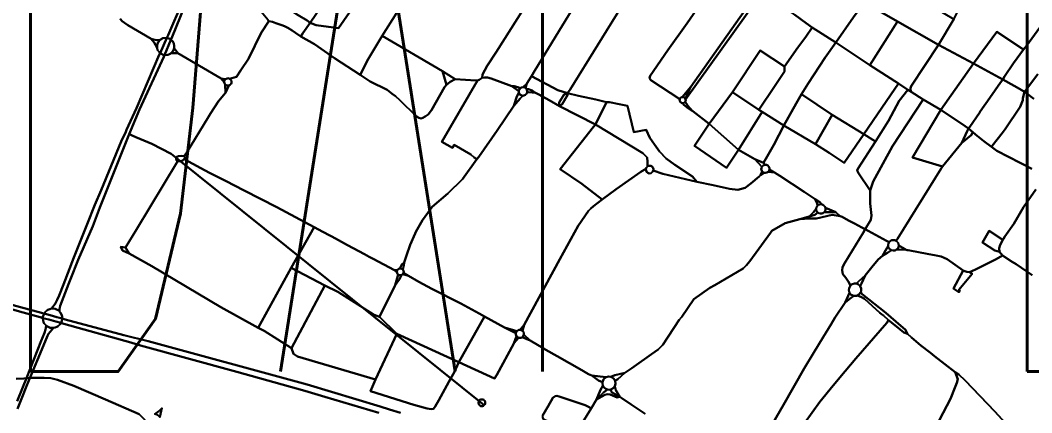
# Model space of a CAD drawing. Header units: millimetres. Extents: x -5124 to 18012, y -6362 to 5362.
# Drawn here: x -1708 to 762, y -150 to 809 of the extents above; entities that cross this region are included whole.
import ezdxf

# ---------------------------------------------------------------- set-up
doc = ezdxf.new("R2010")
doc.units = ezdxf.units.MM
doc.layers.add('brokenLine', color=1, linetype='Continuous')
doc.styles.get("Standard").update_dxf_attribs({"font": 'txt', "bigfont": 'bigfont'})

msp = doc.modelspace()

# ---------------------------------------------------------------- linework, layer by layer
at = {"layer": 'brokenLine', "color": 1}
for points in [[(-208.7, 1083.5), (-451.7, 685.9), (-459.8, 672.4), (-471.1, 654.7), (-480.9, 645.4), (-484.3, 644.7), (-487.2, 642.9), (-493, 645.4), (-502.2, 648.2), (-507.9, 647.7), (-558.3, 666.5), (-567, 668.8), (-574.3, 669.1), (-579.8, 668.1), (-579.3, 676.8), (-567.9, 697.4), (-546.2, 730.9), (-478.3, 837.6)], [(-208.7, 1083.5), (-181.4, 1066.4), (-123.9, 1030.5), (-230.3, 858.9), (-365.3, 639.4), (-371.9, 630.7), (-395, 638.5), (-459.8, 672.4), (-451.7, 685.9), (-208.7, 1083.5), (-208.7, 1083.5)], [(-1000.6, 802.6), (-1007.7, 808), (-1029.8, 821.1), (-1040.8, 828.4), (-1001.7, 925), (-963.1, 981.9), (-904.8, 940.4), (-912.8, 931.3), (-1000.6, 802.6), (-1000.6, 802.6)], [(-579.8, 668.1), (-587.5, 663.7), (-591.5, 661.6), (-595.9, 662), (-645.7, 665), (-677.3, 684.5), (-824.4, 771.1), (-754.1, 882.2), (-746.2, 894.1), (-717.3, 944.3), (-698, 972.7), (-675.1, 959.6), (-622.7, 928.1), (-592.5, 906), (-568.1, 890), (-478.3, 837.6), (-546.2, 730.9), (-567.9, 697.4), (-579.3, 676.8), (-579.8, 668.1), (-579.8, 668.1)], [(509.5, 922.4), (476.1, 869.7), (571.8, 811.6), (535, 748.6), (434.4, 805.6), (402.2, 824.4), (352.7, 851.9), (370.9, 878.2), (435.2, 971.1), (509.5, 922.4), (509.5, 922.4)], [(677, 780.7), (620.1, 703), (535, 748.6), (571.8, 811.6), (587.8, 840.6), (599.1, 861.4), (622.5, 891.7), (631.5, 904.1), (654.5, 935.9), (664.7, 950.4), (666, 952.6), (681.4, 973), (765.6, 914.7)], [(-1000.6, 802.6), (-912.8, 931.3), (-904.8, 940.4), (-893.1, 931.2), (-869.4, 914.3), (-852.7, 902.8), (-930.9, 789.3), (-985.8, 796.9), (-1000.6, 802.6), (-1000.6, 802.6)], [(175.3, 952.2), (237.9, 917), (255.3, 907.1), (352.7, 851.9), (327.3, 816.1), (283.5, 754.5), (226.3, 791.2), (211.7, 801.8), (183.9, 822.2), (128, 864.1), (115.6, 873.6), (175.3, 952.2), (175.3, 952.2)], [(14, 937.6), (-79.7, 801.7), (-126.5, 736), (-170, 672.8), (-171.3, 667.3), (-167.9, 662.5), (-97.4, 616.2), (-97.7, 613.6), (-96.8, 610.4), (-95.5, 608.8), (-93.4, 607.3), (-91.4, 606.7), (-88.5, 602.9), (-78.9, 595.9), (-65.6, 587.1), (-25.5, 555.6), (-61.7, 502.1), (16.6, 448.1), (45.7, 492.2), (86.3, 469.9), (103, 450.8), (101.9, 447.6), (101.8, 444.8), (102.8, 441.5), (104.2, 439.5), (99.7, 430.5), (96.4, 427.6), (76.3, 410.5), (62.6, 399.7), (44.4, 394.7), (24.2, 397.3), (-15.8, 406), (-56, 414.3), (-56, 414.3)], [(-70.1, 646.2), (-91.4, 621.4), (-93.1, 621), (-95.3, 619.6), (-96.9, 617.5), (-97.4, 616.2), (-167.9, 662.5), (-171.3, 667.3), (-170, 672.8), (-126.5, 736), (-79.7, 801.7), (14, 937.6), (47.8, 916.6), (67.2, 904.5), (87.7, 891.8), (97.8, 885.1), (93.8, 879.3), (73.3, 849.4), (-70.1, 646.2), (-70.1, 646.2)], [(-1287.5, 891.3), (-1337.5, 768.1), (-1340.4, 761.1), (-1340.4, 761.1)], [(-1101.6, 806.4), (-1120.1, 778.3), (-1151, 715), (-1169.2, 686.9), (-1179.8, 670.4), (-1197.1, 666.2), (-1200.1, 667.2), (-1203.3, 667), (-1207.1, 665.1), (-1217.7, 666.9), (-1323.3, 728.4), (-1332.4, 740.8), (-1332.1, 746.6), (-1333.4, 752.2), (-1336.1, 757.3), (-1340.4, 761.1), (-1337.5, 768.1), (-1287.5, 891.3)], [(-754.1, 882.2), (-824.4, 771.1), (-858.6, 713.9), (-878.2, 675.4), (-941.1, 716.5), (-989.8, 750.2), (-1022.7, 769.1), (-1018.1, 777.3), (-1000.6, 802.6), (-985.8, 796.9), (-930.9, 789.3), (-852.7, 902.8)], [(-1122.9, 833.8), (-1121.6, 841.2), (-1106.5, 866.9), (-1040.8, 828.4), (-1029.8, 821.1), (-1007.7, 808), (-1000.6, 802.6), (-1018.1, 777.3), (-1022.7, 769.1), (-1036, 778.6), (-1044.1, 783.7), (-1054.8, 790.1), (-1063.3, 794.5), (-1069.1, 796.8), (-1084.3, 802), (-1092.5, 804.8), (-1101.6, 806.4), (-1103.3, 810.1), (-1122.9, 833.8), (-1122.9, 833.8)], [(-1311.7, 853.6), (-1347.5, 772.6), (-1350.6, 765.7), (-1351.3, 765.9), (-1360.1, 764.9), (-1360.1, 764.9)], [(-1340.4, 761.1), (-1342.8, 763.2), (-1350.6, 765.7), (-1347.5, 772.6), (-1311.7, 853.6)], [(-56, 414.3), (-66.5, 427.3), (-109.5, 455.8), (-130.8, 471.6), (-146.5, 488.4), (-159.3, 505.6), (-170.1, 521.5), (-179.1, 541.3), (-209.3, 535.8), (-224.7, 599.5), (-245.2, 604.2), (-268.8, 609.2), (-276.3, 608.7), (-302.6, 615), (-345.1, 624.4), (-371.9, 630.7), (-365.3, 639.4), (-230.3, 858.9)], [(183.9, 822.2), (211.7, 801.8), (226.3, 791.2), (210.2, 768.6), (191.4, 742.6), (158.4, 695.9), (99.2, 735.2), (31.5, 633.2), (-25.5, 555.6), (-65.6, 587.1), (-78.6, 601.6), (-84.1, 609.9), (-83.3, 611.4), (-82.8, 614), (-83, 615.5), (94.1, 864)], [(94.1, 864), (-83, 615.5)], [(-83, 615.5), (-81.5, 621.1), (-79.3, 628.6), (-70.1, 646.2), (73.3, 849.4)], [(283.5, 754.5), (327.3, 816.1), (352.7, 851.9), (402.2, 824.4), (434.4, 805.6), (366.6, 699.6), (337.6, 718.8), (283.5, 754.5), (283.5, 754.5)], [(-1464.7, 812.1), (-1459.1, 806.5), (-1454.1, 802.4), (-1445.6, 797.3), (-1389, 763.8), (-1380.9, 754.9), (-1374.3, 741.3), (-1372.8, 736.2), (-1367, 728.6), (-1368.8, 724.5), (-1424.6, 594.3), (-1448.5, 541.5), (-1450.6, 536.8), (-1461.7, 513), (-1510.7, 393.9), (-1525.9, 357.9), (-1544.9, 310.5), (-1559.7, 274.1), (-1577.3, 229.6), (-1602.5, 163.4), (-1613.4, 136.5), (-1618, 125.9), (-1623.1, 116.5), (-1631.7, 104.5), (-1636.3, 103.6), (-1640.7, 101.8), (-1644.6, 99.2), (-1647.6, 96.2), (-1650.1, 92.6), (-1650.2, 92.4), (-1656.8, 94.2), (-1737.7, 116.3)], [(-1360.1, 764.9), (-1366.7, 761.3), (-1375.4, 760.6), (-1389, 763.8), (-1445.6, 797.3), (-1454.1, 802.4), (-1459.1, 806.5), (-1464.7, 812.1)], [(-1207.1, 631.8), (-1198.5, 649.5), (-1195.7, 651), (-1193.6, 653.3), (-1192.4, 656.4), (-1192.3, 659.5), (-1193.3, 662.5), (-1195.3, 665), (-1197.1, 666.2), (-1179.8, 670.4), (-1169.2, 686.9), (-1151, 715), (-1120.1, 778.3), (-1101.6, 806.4), (-1092.5, 804.8), (-1084.3, 802), (-1069.1, 796.8), (-1063.3, 794.5), (-1054.8, 790.1), (-1044.1, 783.7), (-1036, 778.6), (-1022.7, 769.1), (-989.8, 750.2), (-941.1, 716.5), (-878.2, 675.4), (-853.3, 659.7), (-812.5, 638.7), (-799.7, 629.3), (-791.5, 623.9), (-781.1, 613.8), (-741.1, 574.3), (-734.8, 570.2), (-729.4, 569.1), (-724.9, 570.7), (-719, 573.9), (-712.1, 579.1), (-703.9, 589.5), (-671.9, 645.5), (-667.1, 651), (-657.9, 658.6), (-645.7, 665), (-595.9, 662), (-591.5, 661.6), (-678.7, 511.7), (-652.9, 497.2), (-648.7, 504.9), (-607.4, 480.8), (-599.9, 474), (-592.8, 469.3), (-628, 420.6), (-663.7, 385.4), (-702.6, 353.1), (-725.7, 321), (-742, 292.1), (-744, 288.4), (-755.7, 260.2), (-764.9, 234.1), (-770.7, 217.6), (-776.2, 212.1), (-781.2, 202.6), (-783.3, 202), (-785.1, 200.9), (-786.7, 199.4), (-794.6, 198.4), (-846.5, 226.4), (-856.1, 231.3), (-867.8, 237.5), (-908.9, 259.6), (-931, 271.6), (-947.6, 280.5), (-952.3, 283), (-969.6, 292.3), (-990.1, 303.2), (-1081.9, 352.2), (-1161.3, 392.9), (-1207, 416.4), (-1245.8, 436.4), (-1307.7, 469.8), (-1306, 472.6), (-1306, 474.8), (-1308.8, 477.1), (-1303.2, 483.3), (-1248.7, 573.1), (-1243.9, 581.1), (-1223.8, 611.4), (-1207.1, 631.8), (-1207.1, 631.8)], [(-1103.3, 810.1), (-1101.6, 806.4), (-1101.6, 806.4)], [(226.3, 791.2), (283.5, 754.5), (258.2, 718.3), (216.3, 654.3), (199.9, 628), (186.7, 605.8), (156.7, 552), (103.9, 585.2), (95.4, 589.9), (134, 647.4), (158.4, 683.7), (158.4, 695.9), (191.4, 742.6), (210.2, 768.6), (226.3, 791.2), (226.3, 791.2)], [(434.4, 805.6), (535, 748.6), (468.1, 648.3), (466, 643.3), (465.9, 639.1), (468, 634.1), (459.8, 639), (437.1, 654.2), (366.6, 699.6), (434.4, 805.6), (434.4, 805.6)], [(788.7, 799.8), (749.4, 746.8), (741.9, 737.3), (677, 780.7), (677, 780.7)], [(777.2, 677), (745, 633.8), (732.3, 641.2), (699.4, 660.2), (691.6, 664.6), (696.2, 671.4), (718, 704.1), (741.9, 737.3), (749.4, 746.8), (788.7, 799.8)], [(-667.1, 651), (-671.9, 645.5), (-703.9, 589.5), (-712.1, 579.1), (-719, 573.9), (-724.9, 570.7), (-729.4, 569.1), (-734.8, 570.2), (-741.1, 574.3), (-781.1, 613.8), (-791.5, 623.9), (-799.7, 629.3), (-812.5, 638.7), (-853.3, 659.7), (-878.2, 675.4), (-858.6, 713.9), (-824.4, 771.1), (-677.3, 684.5), (-667.1, 651), (-667.1, 651)], [(691.6, 664.6), (620.1, 703), (677, 780.7), (741.9, 737.3), (718, 704.1), (696.2, 671.4), (691.6, 664.6), (691.6, 664.6)], [(-1374.3, 741.3), (-1380.9, 754.9), (-1389, 763.8), (-1375.4, 760.6), (-1366.7, 761.3), (-1371.5, 755.7), (-1374.2, 748.7), (-1374.3, 741.3), (-1374.3, 741.3)], [(-1360.1, 764.9), (-1351.3, 765.9), (-1350.6, 765.7), (-1367, 728.6), (-1372.8, 736.2), (-1374.3, 741.3), (-1374.2, 748.7), (-1371.5, 755.7), (-1366.7, 761.3), (-1360.1, 764.9), (-1360.1, 764.9)], [(-1340.4, 761.1), (-1356.1, 724), (-1357.9, 723.9), (-1366.8, 728.3), (-1367, 728.6), (-1350.6, 765.7), (-1342.8, 763.2), (-1340.4, 761.1), (-1340.4, 761.1)], [(-1340.4, 761.1), (-1336.1, 757.3), (-1333.4, 752.2), (-1332.1, 746.6), (-1332.4, 740.8), (-1334.9, 734), (-1339.7, 728.4), (-1343.6, 725.8), (-1348, 724.1), (-1356.1, 724), (-1340.4, 761.1), (-1340.4, 761.1)], [(199.9, 628), (216.3, 654.3), (258.2, 718.3), (283.5, 754.5), (337.6, 718.8), (366.6, 699.6), (437.1, 654.2), (417.5, 626.2), (396, 595), (352.2, 530.6), (275.1, 577.8), (199.9, 628), (199.9, 628)], [(540.2, 589.9), (497.6, 615.7), (468, 634.1), (465.9, 639.1), (466, 643.3), (468.1, 648.3), (535, 748.6), (620.1, 703), (540.2, 589.9), (540.2, 589.9)], [(-1442.5, 531), (-1499.6, 388.1), (-1513.7, 351.5), (-1531.5, 305.6), (-1566.6, 224), (-1585.8, 176.8), (-1590.5, 164.1), (-1610.8, 111.4), (-1611.7, 107.1), (-1612.3, 103.2), (-1612.9, 97.7), (-1616.1, 100.4), (-1619.7, 102.4), (-1623.5, 103.8), (-1627.6, 104.5), (-1631.7, 104.5), (-1623.1, 116.5), (-1618, 125.9), (-1613.4, 136.5), (-1602.5, 163.4), (-1577.3, 229.6), (-1559.7, 274.1), (-1544.9, 310.5), (-1525.9, 357.9), (-1510.7, 393.9), (-1461.7, 513), (-1450.6, 536.8), (-1448.5, 541.5), (-1424.6, 594.3), (-1368.8, 724.5), (-1367, 728.6), (-1366.8, 728.3), (-1357.9, 723.9), (-1356.1, 724), (-1357.9, 719.7), (-1417.1, 590.9), (-1442.5, 531), (-1442.5, 531)], [(-1207.1, 631.8), (-1223.8, 611.4), (-1243.9, 581.1), (-1248.7, 573.1), (-1303.2, 483.3), (-1308.8, 477.1), (-1314.2, 477.8), (-1321.5, 477.3), (-1326, 475.2), (-1327.7, 472.8), (-1340, 482.5), (-1387, 506.9), (-1425.8, 523.6), (-1434.7, 527.4), (-1438.7, 529.2), (-1442.5, 531), (-1417.1, 590.9), (-1357.9, 719.7), (-1356.1, 724), (-1348, 724.1), (-1343.6, 725.8), (-1339.7, 728.4), (-1323.3, 728.4), (-1217.7, 666.9), (-1210.4, 658.1), (-1209.8, 655), (-1208.2, 652.3), (-1207.1, 631.8), (-1207.1, 631.8)], [(-1323.3, 728.4), (-1339.7, 728.4), (-1334.9, 734), (-1332.4, 740.8), (-1323.3, 728.4), (-1323.3, 728.4)], [(31.5, 633.2), (99.2, 735.2), (158.4, 695.9), (158.4, 683.7), (134, 647.4), (95.4, 589.9), (31.5, 633.2), (31.5, 633.2)], [(540.2, 589.9), (620.1, 703), (691.6, 664.6), (686.4, 657), (660.3, 619.5), (636.6, 586), (634.4, 582.8), (611.5, 548.4), (607.6, 544.9), (599.8, 550), (540.2, 589.9), (540.2, 589.9)], [(-678.7, 511.7), (-591.5, 661.6), (-587.5, 663.7), (-579.8, 668.1), (-574.3, 669.1), (-567, 668.8), (-558.3, 666.5), (-507.9, 647.7), (-490.8, 635.5), (-490.8, 633.9), (-490.2, 631.4), (-495.2, 622.4), (-502.4, 600.1), (-543.8, 539.9), (-588, 475.6), (-592.8, 469.3), (-599.9, 474), (-607.4, 480.8), (-648.7, 504.9), (-652.9, 497.2), (-678.7, 511.7), (-678.7, 511.7)], [(-667.1, 651), (-677.3, 684.5), (-645.7, 665), (-657.9, 658.6), (-667.1, 651), (-667.1, 651)], [(-471.9, 641), (-473.6, 642.8), (-473, 646.3), (-471.1, 654.7), (-459.8, 672.4), (-395, 638.5), (-371.9, 630.7), (-380.2, 626.8), (-392, 607.7), (-391.2, 599.3), (-416.1, 613.9), (-442, 627.2), (-451.5, 632.2), (-458.2, 637.3), (-467.1, 640.8), (-471.9, 641), (-471.9, 641)], [(767.9, 617.4), (750.5, 630.3), (745, 633.8), (777.2, 677)], [(-1217.7, 666.9), (-1207.1, 665.1), (-1209.2, 662.7), (-1210.4, 658.1), (-1217.7, 666.9), (-1217.7, 666.9)], [(-1210.4, 658.1), (-1209.2, 662.7), (-1207.1, 665.1), (-1203.3, 667), (-1200.1, 667.2), (-1197.1, 666.2), (-1195.3, 665), (-1193.3, 662.5), (-1192.3, 659.5), (-1192.4, 656.4), (-1193.6, 653.3), (-1195.7, 651), (-1198.5, 649.5), (-1202.7, 649.2), (-1205.7, 650.2), (-1208.2, 652.3), (-1209.8, 655), (-1210.4, 658.1), (-1210.4, 658.1)], [(-1198.5, 649.5), (-1207.1, 631.8), (-1208.2, 652.3), (-1205.7, 650.2), (-1202.7, 649.2), (-1198.5, 649.5), (-1198.5, 649.5)], [(-487.2, 642.9), (-489.9, 639.3), (-490.8, 635.5), (-507.9, 647.7), (-502.2, 648.2), (-493, 645.4), (-487.2, 642.9), (-487.2, 642.9)], [(-490.2, 631.4), (-490.8, 633.9), (-490.8, 635.5), (-489.9, 639.3), (-487.2, 642.9), (-484.3, 644.7), (-480.9, 645.4), (-477.8, 645.1), (-475.9, 644.4), (-473.6, 642.8), (-471.9, 641), (-470.8, 639), (-470.2, 636.4), (-470.5, 632.1), (-472.1, 628.9), (-474.3, 626.7), (-478.3, 624.9), (-480.9, 624.7), (-483, 625), (-484.7, 625.6), (-487.7, 627.6), (-490.2, 631.4), (-490.2, 631.4)], [(-480.9, 645.4), (-471.1, 654.7), (-473, 646.3), (-473.6, 642.8), (-475.9, 644.4), (-477.8, 645.1), (-480.9, 645.4), (-480.9, 645.4)], [(-83, 615.5), (-83.9, 617.9), (-85.9, 620.1), (-88.2, 621.2), (-91.4, 621.4), (-70.1, 646.2), (-79.3, 628.6), (-81.5, 621.1), (-83, 615.5), (-83, 615.5)], [(396, 595), (417.5, 626.2), (437.1, 654.2), (459.8, 639), (438.8, 612), (412.6, 562.9), (380.7, 513), (352.2, 530.6), (396, 595), (396, 595)], [(745, 633.8), (740.7, 618.7), (740.7, 613.7), (734.3, 597.1), (697.7, 543.1), (689.8, 533), (665.5, 502), (663.8, 499.8), (645.2, 513.4), (625.4, 530), (618.6, 535.5), (607.6, 544.9), (611.5, 548.4), (634.4, 582.8), (636.6, 586), (660.3, 619.5), (686.4, 657), (691.6, 664.6), (699.4, 660.2), (732.3, 641.2), (745, 633.8), (745, 633.8)], [(-286.6, 371.3), (-308.4, 354.5), (-314.8, 349.4), (-320.6, 343.2), (-345.9, 306.6), (-390.4, 225.1), (-477.7, 64.7), (-487.5, 52.7), (-490.3, 52.4), (-493.3, 51.1), (-495.1, 49.7), (-525.2, 58.2), (-574.4, 85.7), (-587.4, 92.4), (-632, 116.9), (-703.4, 153.3), (-734.4, 169.6), (-759.7, 184.7), (-772, 192), (-771.7, 194.2), (-772, 196.5), (-772.8, 198.5), (-774.2, 200.3), (-771.2, 209.6), (-770.7, 217.6), (-764.9, 234.1), (-755.7, 260.2), (-744, 288.4), (-742, 292.1), (-725.7, 321), (-702.6, 353.1), (-663.7, 385.4), (-628, 420.6), (-592.8, 469.3), (-588, 475.6), (-543.8, 539.9), (-502.4, 600.1), (-487.1, 617.9), (-480.9, 624.7), (-478.3, 624.9), (-474.3, 626.7), (-472.1, 628.9), (-470.5, 632.1), (-466.6, 633.3), (-457.7, 632.3), (-451.5, 632.2), (-442, 627.2), (-416.1, 613.9), (-391.2, 599.3), (-303.6, 554.3), (-308.1, 548.4), (-389.4, 444.8), (-336.4, 409.6), (-286.6, 371.3), (-286.6, 371.3)], [(-480.9, 624.7), (-487.1, 617.9), (-502.4, 600.1), (-495.2, 622.4), (-490.2, 631.4), (-487.7, 627.6), (-484.7, 625.6), (-483, 625), (-480.9, 624.7), (-480.9, 624.7)], [(-471.9, 641), (-467.1, 640.8), (-458.2, 637.3), (-451.5, 632.2), (-457.7, 632.3), (-466.6, 633.3), (-470.5, 632.1), (-470.2, 636.4), (-470.8, 639), (-471.9, 641), (-471.9, 641)], [(-391.2, 599.3), (-392, 607.7), (-380.2, 626.8), (-371.9, 630.7), (-371.7, 625.7), (-384.9, 603.7), (-391.2, 599.3), (-391.2, 599.3)], [(-371.9, 630.7), (-345.1, 624.4), (-302.6, 615), (-276.3, 608.7), (-303.6, 554.3), (-391.2, 599.3), (-384.9, 603.7), (-371.7, 625.7), (-371.9, 630.7), (-371.9, 630.7)], [(-84.1, 609.9), (-86.1, 607.9), (-88.5, 606.8), (-91.4, 606.7), (-93.4, 607.3), (-95.5, 608.8), (-96.8, 610.4), (-97.7, 613.6), (-97.4, 616.2), (-96.9, 617.5), (-95.3, 619.6), (-93.1, 621), (-91.4, 621.4), (-88.2, 621.2), (-85.9, 620.1), (-83.9, 617.9), (-83, 615.5), (-82.8, 614), (-83.3, 611.4), (-84.1, 609.9), (-84.1, 609.9)], [(31.5, 633.2), (95.4, 589.9), (103.9, 585.2), (45.7, 492.2), (-25.5, 555.6), (31.5, 633.2), (31.5, 633.2)], [(156.7, 552), (186.7, 605.8), (199.9, 628), (275.1, 577.8), (234.1, 506.6), (156.7, 552), (156.7, 552)], [(497.6, 615.7), (421.9, 501.6), (375.1, 415.3), (367.4, 393.4), (338.9, 435.7), (336.3, 442), (337.7, 445.7), (380.7, 513), (412.6, 562.9), (438.8, 612), (459.8, 639), (468, 634.1), (497.6, 615.7), (497.6, 615.7)], [(762.7, 446), (677.1, 490.2), (663.8, 499.8), (665.5, 502), (689.8, 533), (697.7, 543.1), (734.3, 597.1), (740.7, 613.7), (740.7, 618.7), (745, 633.8), (745, 633.8)], [(745, 633.8), (750.5, 630.3), (767.9, 617.4)], [(-56, 414.3), (-139.1, 434.1), (-162, 441.9), (-161.7, 445.1), (-162.2, 447.4), (-163.8, 450.2), (-165.2, 451.6), (-168.1, 453.1), (-171, 453.5), (-174.2, 453), (-176.3, 451.9), (-175.9, 463.3), (-176.8, 473.6), (-187.5, 484.2), (-303.6, 554.3), (-276.3, 608.7), (-268.8, 609.2), (-245.2, 604.2), (-224.7, 599.5), (-209.3, 535.8), (-179.1, 541.3), (-170.1, 521.5), (-159.3, 505.6), (-146.5, 488.4), (-130.8, 471.6), (-109.5, 455.8), (-66.5, 427.3), (-56, 414.3), (-56, 414.3)], [(-65.6, 587.1), (-78.9, 595.9), (-88.5, 602.9), (-91.4, 606.7), (-88.5, 606.8), (-86.1, 607.9), (-84.1, 609.9), (-78.6, 601.6), (-65.6, 587.1), (-65.6, 587.1)], [(431.2, 270.3), (427.7, 271.7), (424, 272.1), (420.2, 271.4), (416.9, 269.6), (414.2, 266.9), (408, 270.2), (362.8, 294.6), (355.8, 298.4), (369.6, 321.2), (370.8, 332.4), (367.8, 361.3), (367.4, 393.4), (375.1, 415.3), (421.9, 501.6), (497.6, 615.7), (540.2, 589.9), (471.3, 473.6), (544.7, 452), (541.2, 446.5), (434.2, 275), (431.2, 270.3), (431.2, 270.3)], [(103.9, 585.2), (156.7, 552), (132.8, 504.6), (116, 475.9), (107, 460.3), (86.3, 469.9), (45.7, 492.2), (103.9, 585.2), (103.9, 585.2)], [(234.1, 506.6), (275.1, 577.8), (352.2, 530.6), (304, 460.9), (267.7, 484.7), (234.1, 506.6), (234.1, 506.6)], [(544.7, 452), (471.3, 473.6), (540.2, 589.9), (599.8, 550), (607.6, 544.9), (604.4, 538.1), (591.9, 509.5), (544.7, 452), (544.7, 452)], [(-180.1, 445.9), (-192.7, 439), (-252.9, 396.1), (-286.6, 371.3), (-336.4, 409.6), (-389.4, 444.8), (-308.1, 548.4), (-303.6, 554.3), (-187.5, 484.2), (-176.8, 473.6), (-175.9, 463.3), (-176.3, 451.9), (-178.6, 449.6), (-180.1, 445.9), (-180.1, 445.9)], [(-61.7, 502.1), (-25.5, 555.6), (45.7, 492.2), (16.6, 448.1), (-61.7, 502.1), (-61.7, 502.1)], [(111.4, 456), (107, 460.3), (116, 475.9), (132.8, 504.6), (156.7, 552), (234.1, 506.6), (267.7, 484.7), (304, 460.9), (352.2, 530.6), (380.7, 513), (337.7, 445.7), (336.3, 442), (338.9, 435.7), (367.4, 393.4), (367.8, 361.3), (370.8, 332.4), (369.6, 321.2), (355.8, 298.4), (347.1, 303), (329.5, 312.4), (315.1, 319.9), (299.4, 328.4), (294.5, 330.8), (283.6, 339.8), (258.3, 350.4), (257, 353.7), (254.8, 356.4), (251.9, 358.3), (248.5, 359.3), (245, 364.8), (233.1, 371.7), (206.2, 390.2), (147.1, 428.8), (134.1, 437.4), (121.6, 444.2), (121.5, 448), (120.3, 451.2), (118, 453.8), (114.7, 455.6), (111.4, 456), (111.4, 456)], [(618.6, 535.5), (614.1, 528.5), (591.9, 509.5), (604.4, 538.1), (607.6, 544.9), (618.6, 535.5), (618.6, 535.5)], [(-779.5, -150.4), (-806.1, -142.1), (-829.4, -134.8), (-1007.5, -80.7), (-1396.2, 25.2), (-1455.3, 39.5), (-1598.5, 78.2), (-1606, 80.2), (-1606.4, 85.5), (-1608, 90.6), (-1610.1, 94.4), (-1612.9, 97.7), (-1612.3, 103.2), (-1611.7, 107.1), (-1610.8, 111.4), (-1590.5, 164.1), (-1585.8, 176.8), (-1566.6, 224), (-1531.5, 305.6), (-1513.7, 351.5), (-1499.6, 388.1), (-1442.5, 531), (-1438.7, 529.2), (-1434.7, 527.4), (-1425.8, 523.6), (-1387, 506.9), (-1340, 482.5), (-1327.7, 472.8), (-575, -131.5), (-573.6, -129.8), (-572.7, -127.8), (-572.4, -125.7), (-572.6, -123.5), (-573.3, -121.4), (-574.6, -119.7), (-576.3, -118.3), (-578.3, -117.4), (-580.9, -117.1), (-583.3, -117.5), (-585.6, -118.6), (-587.4, -120.4), (-588.6, -122.7), (-589, -124.6), (-589, -126.5), (-588.5, -128.4), (-587.5, -130.2), (-586.3, -131.6), (-584.7, -132.7), (-583, -133.4), (-581.1, -133.7), (-578.9, -133.6), (-576.8, -132.8), (-575, -131.5), (-1327.7, 472.8)], [(591.9, 509.5), (614.1, 528.5), (618.6, 535.5), (625.4, 530), (645.2, 513.4), (663.8, 499.8), (677.1, 490.2), (762.7, 446)], [(772.7, 395.8), (742.1, 352.1), (718.4, 311.8), (696.6, 280.5), (693.1, 275.3), (691.4, 272.7), (658.8, 294.3), (641.8, 266.3), (672.1, 246.2), (683.6, 243.6), (691, 234.7), (675.6, 225.4), (625, 200.3), (610.2, 194), (603.6, 194.3), (598.7, 195.9), (594.8, 198), (555.9, 225.4), (541.1, 231.9), (528.6, 234.7), (507.3, 238.3), (464.6, 246.4), (460.9, 247), (458, 247.6), (455.4, 248.4), (437.4, 258.7), (437.1, 262.1), (435.9, 265.3), (433.9, 268.1), (431.2, 270.3), (434.2, 275), (541.2, 446.5), (544.7, 452), (591.9, 509.5), (591.9, 509.5)], [(-1327.7, 472.8), (-1327.9, 469.6), (-1326.4, 466.4), (-1323.9, 464), (-1424.5, 297.5), (-1451.1, 253.6), (-1462.8, 255.1), (-1458.4, 246.2), (-1442.4, 239.6), (-1386.7, 208.2), (-1218.3, 107.8), (-1126.9, 58), (-1112.7, 50.2), (-1046.1, 8.1), (-1041, -6.2), (-1031, -12.2), (-840.8, -68.8), (-852.8, -97.4), (-747.3, -130.2), (-714.6, -139.4), (-705, -140.9), (-698.6, -140.3), (-695.2, -134.8), (-686.3, -118.8), (-656.7, -65.6), (-648.6, -51.1), (-636.8, -26.3), (-549.8, -66.4), (-544.5, -56.9), (-502.4, 19.5), (-490.5, 33.3), (-488.1, 33), (-484.6, 33.6), (-482.3, 34.8), (-463.2, 26.3), (-430.9, 7.9), (-424.9, 4), (-397.2, -11.7), (-336.9, -45.8), (-320.7, -55.2), (-312.4, -58.8), (-295.6, -71), (-286.4, -75.3), (-286.5, -77.9), (-285, -84.3), (-291.3, -94.1), (-300.4, -117.5), (-313.7, -139.1), (-320.3, -135), (-328.2, -131.6), (-391.7, -109.9), (-397.7, -108.3), (-401.6, -108.9), (-407.1, -113.5), (-418.9, -133.9), (-431.7, -156)], [(-1442.4, 239.6), (-1451.1, 253.6), (-1424.5, 297.5), (-1323.9, 464), (-1319.3, 464.7), (-1315, 465.1), (-1310.7, 467), (-1307.7, 469.8), (-1245.8, 436.4), (-1207, 416.4), (-1161.3, 392.9), (-1081.9, 352.2), (-990.1, 303.2), (-1046.7, 204.2), (-1126.9, 58), (-1218.3, 107.8), (-1386.7, 208.2), (-1442.4, 239.6), (-1442.4, 239.6)], [(-1308.8, 477.1), (-1306, 474.8), (-1306, 472.6), (-1307.7, 469.8), (-1310.7, 467), (-1315, 465.1), (-1319.3, 464.7), (-1323.9, 464), (-1326.4, 466.4), (-1327.9, 469.6), (-1327.7, 472.8), (-1326, 475.2), (-1321.5, 477.3), (-1314.2, 477.8), (-1308.8, 477.1), (-1308.8, 477.1)], [(103, 450.8), (86.3, 469.9), (107, 460.3), (111.4, 456), (108, 455.3), (106.2, 454.4), (103, 450.8), (103, 450.8)], [(-312.4, -58.8), (-320.7, -55.2), (-336.9, -45.8), (-397.2, -11.7), (-424.9, 4), (-430.9, 7.9), (-463.2, 26.3), (-478.3, 41.4), (-478.3, 44.6), (-479.3, 47.5), (-481.5, 50.3), (-477.7, 64.7), (-390.4, 225.1), (-345.9, 306.6), (-320.6, 343.2), (-314.8, 349.4), (-308.4, 354.5), (-286.6, 371.3), (-252.9, 396.1), (-192.7, 439), (-180.1, 445.9), (-179.8, 441.6), (-177.6, 437.8), (-175, 435.9), (-171.8, 435), (-167.4, 435.7), (-163.8, 438.4), (-162, 441.9), (-139.1, 434.1), (-56, 414.3), (-15.8, 406), (24.2, 397.3), (44.4, 394.7), (62.6, 399.7), (76.3, 410.5), (96.4, 427.6), (99.7, 430.5), (108.8, 436.5), (111.9, 436.1), (115.5, 436.8), (118.6, 438.8), (134.1, 437.4), (147.1, 428.8), (206.2, 390.2), (233.1, 371.7), (238.5, 361.5), (238.7, 355.5), (236.7, 352.3), (235.9, 348.5), (229.7, 339.9), (218.8, 329.4), (195.6, 323.1), (159.8, 312.9), (127.7, 294.4), (124.3, 290), (73.8, 220.2), (65.7, 210.3), (57.3, 202.8), (-12, 162.2), (-23.6, 155.5), (-63.4, 127.7), (-92.6, 84.7), (-98.6, 77.3), (-139.1, 16.5), (-150.4, 4.6), (-166.3, -6.6), (-214.7, -40.6), (-231.7, -52.5), (-255.7, -58.2), (-266.1, -61.8), (-271.8, -61.3), (-276.8, -62.6), (-292, -61.5), (-312.4, -58.8), (-312.4, -58.8)], [(-162, 441.9), (-163.8, 438.4), (-167.4, 435.7), (-171.8, 435), (-175, 435.9), (-177.6, 437.8), (-179.8, 441.6), (-180.1, 445.9), (-178.6, 449.6), (-176.3, 451.9), (-174.2, 453), (-171, 453.5), (-168.1, 453.1), (-165.2, 451.6), (-163.8, 450.2), (-162.2, 447.4), (-161.7, 445.1), (-162, 441.9), (-162, 441.9)], [(121.6, 444.2), (120.7, 441.6), (118.6, 438.8), (115.5, 436.8), (111.9, 436.1), (108.8, 436.5), (106.9, 437.3), (104.2, 439.5), (102.8, 441.5), (101.8, 444.8), (101.9, 447.6), (103, 450.8), (106.2, 454.4), (108, 455.3), (111.4, 456), (114.7, 455.6), (118, 453.8), (120.3, 451.2), (121.5, 448), (121.6, 444.2), (121.6, 444.2)], [(108.8, 436.5), (99.7, 430.5), (104.2, 439.5), (106.9, 437.3), (108.8, 436.5), (108.8, 436.5)], [(134.1, 437.4), (118.6, 438.8), (120.7, 441.6), (121.6, 444.2), (134.1, 437.4), (134.1, 437.4)], [(683.6, 243.6), (682.9, 252.2), (685.1, 260.3), (691.4, 272.7), (693.1, 275.3), (696.6, 280.5), (718.4, 311.8), (742.1, 352.1), (772.7, 395.8)], [(233.1, 371.7), (245, 364.8), (248.5, 359.3), (244.9, 359.1), (241.5, 357.8), (238.7, 355.5), (238.5, 361.5), (233.1, 371.7), (233.1, 371.7)], [(235.9, 348.5), (236.2, 345.1), (237.6, 342), (239.8, 339.4), (232.9, 333.9), (218.8, 329.4), (229.7, 339.9), (235.9, 348.5), (235.9, 348.5)], [(236.7, 352.3), (238.7, 355.5), (241.5, 357.8), (244.9, 359.1), (248.5, 359.3), (251.9, 358.3), (254.8, 356.4), (257, 353.7), (258.3, 350.4), (258.5, 346.6), (257.4, 342.9), (255.1, 339.8), (252.4, 337.9), (249.3, 336.8), (245.9, 336.7), (242.7, 337.6), (239.8, 339.4), (237.6, 342), (236.2, 345.1), (235.9, 348.5), (236.7, 352.3), (236.7, 352.3)], [(283.6, 339.8), (255.1, 339.8), (257.4, 342.9), (258.5, 346.6), (258.3, 350.4), (283.6, 339.8), (283.6, 339.8)], [(-182, -152.7), (-216.3, -129.4), (-239.2, -114.1), (-243.7, -111.3), (-253.8, -94.3), (-255.9, -84.7), (-254.3, -78.9), (-255.1, -72.1), (-248.8, -67.7), (-231.7, -52.5), (-214.7, -40.6), (-166.3, -6.6), (-150.4, 4.6), (-139.1, 16.5), (-98.6, 77.3), (-92.6, 84.7), (-63.4, 127.7), (-23.6, 155.5), (-12, 162.2), (57.3, 202.8), (65.7, 210.3), (73.8, 220.2), (124.3, 290), (127.7, 294.4), (159.8, 312.9), (195.6, 323.1), (219.7, 324.4), (236.6, 325), (274.6, 333.4), (294.5, 330.8), (299.4, 328.4), (315.1, 319.9), (329.5, 312.4), (347.1, 303), (355.8, 298.4), (350.6, 289.7), (305.9, 216.6), (300.5, 205.6), (299.3, 197.8), (301.1, 188.8), (308, 179.7), (315, 169.9), (319.6, 160.9), (316.3, 154.9), (315.8, 149.5), (317.6, 143.4), (313.7, 135.4), (306.4, 119.7), (281.6, 82.2), (272.2, 66.2), (252.9, 34.8), (229.8, -3), (206.5, -41.4), (156.3, -130.1), (102.1, -223.3)], [(239.8, 339.4), (242.7, 337.6), (245.9, 336.7), (249.3, 336.8), (252.4, 337.9), (255.1, 339.8), (283.6, 339.8), (294.5, 330.8), (274.6, 333.4), (236.6, 325), (219.7, 324.4), (195.6, 323.1), (218.8, 329.4), (232.9, 333.9), (239.8, 339.4), (239.8, 339.4)], [(-794.6, 198.4), (-788.3, 193.4), (-787.8, 191.2), (-786.7, 189.3), (-785.1, 187.7), (-787.3, 179.3), (-792.3, 162), (-830.7, 84.1), (-844, 89.2), (-932.7, 145.3), (-964.5, 161.4), (-1046.7, 204.2), (-990.1, 303.2), (-969.6, 292.3), (-952.3, 283), (-947.6, 280.5), (-931, 271.6), (-908.9, 259.6), (-867.8, 237.5), (-856.1, 231.3), (-846.5, 226.4), (-794.6, 198.4), (-794.6, 198.4)], [(411.9, 257), (405.5, 246.6), (397.6, 233.7), (386.9, 224.7), (371.7, 205.5), (355.8, 185.4), (339.6, 170.5), (334, 165.7), (329.8, 166), (324.1, 164.4), (319.6, 160.9), (315, 169.9), (308, 179.7), (301.1, 188.8), (299.3, 197.8), (300.5, 205.6), (305.9, 216.6), (350.6, 289.7), (355.8, 298.4), (362.8, 294.6), (408, 270.2), (414.2, 266.9), (412.5, 263.9), (411.7, 260.4), (411.9, 257), (411.9, 257)], [(-1653.1, 81.5), (-1659.8, 83.3), (-1701.1, 94.7), (-1759.7, 111.1), (-1816.2, 129.2), (-1885.9, 156.3), (-1990.7, 190.1), (-2091.5, 223.2), (-2215.4, 262.3), (-2227.5, 266.1), (-2222.2, 275.7), (-2211.6, 272.5), (-2110.8, 240), (-1878.9, 165.6), (-1796.4, 133.4), (-1779.4, 127.9), (-1737.7, 116.3), (-1656.8, 94.2), (-1650.2, 92.4), (-1651.9, 88.7), (-1652.9, 84.5), (-1653.1, 81.5), (-1653.1, 81.5)], [(420.2, 247.1), (417.2, 248.6), (414.7, 250.9), (412.9, 253.7), (411.9, 257), (411.7, 260.4), (412.5, 263.9), (414.2, 266.9), (416.9, 269.6), (420.2, 271.4), (424, 272.1), (427.7, 271.7), (431.2, 270.3), (433.9, 268.1), (435.9, 265.3), (437.1, 262.1), (437.4, 258.7), (436.7, 254.9), (435, 251.6), (432.2, 248.8), (428.5, 246.9), (424.3, 246.3), (420.2, 247.1), (420.2, 247.1)], [(683.6, 243.6), (672.1, 246.2), (641.8, 266.3), (658.8, 294.3), (691.4, 272.7), (685.1, 260.3), (682.9, 252.2), (683.6, 243.6), (683.6, 243.6)], [(-1451.1, 253.6), (-1442.4, 239.6), (-1458.4, 246.2), (-1462.8, 255.1), (-1451.1, 253.6), (-1451.1, 253.6)], [(420.2, 247.1), (410.2, 240.9), (397.6, 233.7), (405.5, 246.6), (411.9, 257), (412.9, 253.7), (414.7, 250.9), (417.2, 248.6), (420.2, 247.1), (420.2, 247.1)], [(397.6, 233.7), (410.2, 240.9), (420.2, 247.1), (424.3, 246.3), (428.5, 246.9), (432.2, 248.8), (455.4, 248.4), (458, 247.6), (460.9, 247), (464.6, 246.4), (507.3, 238.3), (528.6, 234.7), (541.1, 231.9), (555.9, 225.4), (594.8, 198), (571.6, 154.1), (584.2, 144.5), (586.4, 148.6), (584, 150.8), (616.7, 189.9), (610.2, 194), (625, 200.3), (675.6, 225.4), (691, 234.7), (714.4, 219.2), (724.1, 213), (763.5, 185.9)], [(432.2, 248.8), (435, 251.6), (436.7, 254.9), (437.4, 258.7), (455.4, 248.4), (432.2, 248.8), (432.2, 248.8)], [(698, -174.9), (672.4, -146.9), (599.5, -71.2), (584.4, -56.2), (575.3, -50.4), (524.5, -11.3), (515.4, -3.2), (491.8, 14.8), (468.7, 34), (459.3, 42.9), (454.3, 52.6), (430.8, 72.9), (406, 94.5), (348.2, 140.2), (344.9, 144.6), (346, 148.2), (346, 153.6), (343.5, 159.4), (346.3, 165.8), (355.8, 185.4), (371.7, 205.5), (386.9, 224.7), (397.6, 233.7), (397.6, 233.7)], [(763.5, 185.9), (724.1, 213), (714.4, 219.2), (691, 234.7), (683.6, 243.6), (683.6, 243.6)], [(-1112.7, 50.2), (-1126.9, 58), (-1046.7, 204.2), (-964.5, 161.4), (-1046.1, 8.1), (-1112.7, 50.2), (-1112.7, 50.2)], [(-794.6, 198.4), (-786.7, 199.4), (-787.7, 197.6), (-788.3, 195.5), (-788.3, 193.4), (-794.6, 198.4), (-794.6, 198.4)], [(-786.7, 199.4), (-785.1, 200.9), (-783.3, 202), (-781.2, 202.6), (-778.7, 202.6), (-776.3, 201.8), (-774.2, 200.3), (-772.8, 198.5), (-772, 196.5), (-771.7, 194.2), (-772, 192), (-772.7, 190.3), (-773.9, 188.7), (-775.3, 187.5), (-777.1, 186.5), (-779.9, 186), (-782.6, 186.4), (-785.1, 187.7), (-786.7, 189.3), (-787.8, 191.2), (-788.3, 193.4), (-788.3, 195.5), (-787.7, 197.6), (-786.7, 199.4), (-786.7, 199.4)], [(-770.7, 217.6), (-771.2, 209.6), (-774.2, 200.3), (-776.3, 201.8), (-778.7, 202.6), (-781.2, 202.6), (-776.2, 212.1), (-770.7, 217.6), (-770.7, 217.6)], [(603.6, 194.3), (610.2, 194), (616.7, 189.9), (584, 150.8), (586.4, 148.6), (584.2, 144.5), (571.6, 154.1), (594.8, 198), (598.7, 195.9), (603.6, 194.3), (603.6, 194.3)], [(-574.4, 85.7), (-636.8, -26.3), (-788.8, 42.8), (-830.7, 84.1), (-792.3, 162), (-782.3, 176.9), (-778, 185), (-777.1, 186.5), (-775.3, 187.5), (-773.9, 188.7), (-759.7, 184.7), (-734.4, 169.6), (-703.4, 153.3), (-632, 116.9), (-587.4, 92.4), (-574.4, 85.7), (-574.4, 85.7)], [(-785.1, 187.7), (-782.6, 186.4), (-779.9, 186), (-777.1, 186.5), (-778, 185), (-782.3, 176.9), (-792.3, 162), (-787.3, 179.3), (-785.1, 187.7), (-785.1, 187.7)], [(-773.9, 188.7), (-772.7, 190.3), (-772, 192), (-759.7, 184.7), (-773.9, 188.7), (-773.9, 188.7)], [(334, 165.7), (339.6, 170.5), (355.8, 185.4), (346.3, 165.8), (343.5, 159.4), (339.1, 163.7), (334, 165.7), (334, 165.7)], [(-830.7, 84.1), (-788.8, 42.8), (-840.8, -68.8), (-1031, -12.2), (-1041, -6.2), (-1046.1, 8.1), (-964.5, 161.4), (-932.7, 145.3), (-844, 89.2), (-830.7, 84.1), (-830.7, 84.1)], [(334, 165.7), (339.1, 163.7), (343.5, 159.4), (346, 153.6), (346, 148.2), (344.9, 144.6), (340.3, 138.7), (335.9, 136.5), (335, 136.1), (327.6, 135.9), (321.7, 138.6), (317.6, 143.4), (315.8, 149.5), (316.3, 154.9), (319.6, 160.9), (324.1, 164.4), (329.8, 166), (334, 165.7), (334, 165.7)], [(102.1, -223.3), (156.3, -130.1), (206.5, -41.4), (229.8, -3), (252.9, 34.8), (272.2, 66.2), (281.6, 82.2), (306.4, 119.7), (318.6, 129), (327.6, 135.9), (327.6, 135.9)], [(327.6, 135.9), (335, 136.1), (335.9, 136.5), (344.8, 133.2), (353.5, 128.7), (391.7, 94.2), (395.4, 91.2), (400, 87.5), (412.7, 76.3), (408.5, 69.9), (332.5, -17.1), (306.4, -48.5), (277.7, -83.1), (244.4, -123), (207.7, -175.1)], [(327.6, 135.9), (318.6, 129), (306.4, 119.7), (313.7, 135.4), (317.6, 143.4), (321.7, 138.6), (327.6, 135.9), (327.6, 135.9)], [(459.3, 42.9), (450.2, 46), (427.6, 64.3), (416.7, 73.1), (412.7, 76.3), (400, 87.5), (395.4, 91.2), (391.7, 94.2), (353.5, 128.7), (344.8, 133.2), (335.9, 136.5), (340.3, 138.7), (344.9, 144.6), (348.2, 140.2), (406, 94.5), (430.8, 72.9), (454.3, 52.6), (459.3, 42.9), (459.3, 42.9)], [(-1759.7, 111.1), (-1701.1, 94.7), (-1659.8, 83.3), (-1653.1, 81.5), (-1653.2, 80.2), (-1652.6, 75.9), (-1651.3, 71.8), (-1649.6, 68.6), (-1647.5, 65.6), (-1645, 63.1), (-1646, 57.8), (-1647, 53.3), (-1649.4, 45.6), (-1657, 25.5), (-1693.4, -65.6), (-1699.6, -66), (-1718.8, -66.6)], [(-1612.9, 97.7), (-1610.1, 94.4), (-1608, 90.6), (-1606.4, 85.5), (-1606, 80.2), (-1618.7, 83.7), (-1635.4, 88.3), (-1650.2, 92.4), (-1650.1, 92.6), (-1647.6, 96.2), (-1644.6, 99.2), (-1640.7, 101.8), (-1636.3, 103.6), (-1631.7, 104.5), (-1627.6, 104.5), (-1623.5, 103.8), (-1619.7, 102.4), (-1616.1, 100.4), (-1612.9, 97.7), (-1612.9, 97.7)], [(-1627.5, 57.4), (-1631.3, 57.4), (-1635, 58), (-1638.6, 59.1), (-1641.9, 60.8), (-1645, 63.1), (-1647.5, 65.6), (-1649.6, 68.6), (-1651.3, 71.8), (-1652.6, 75.9), (-1653.2, 80.2), (-1653.1, 81.5), (-1638.5, 77.7), (-1621.4, 73.1), (-1608.9, 69.6), (-1611.8, 65.5), (-1615.7, 61.8), (-1619.4, 59.7), (-1623.4, 58.2), (-1627.5, 57.4), (-1627.5, 57.4)], [(-1608.9, 69.6), (-1621.4, 73.1), (-1638.5, 77.7), (-1653.1, 81.5), (-1652.9, 84.5), (-1651.9, 88.7), (-1650.2, 92.4), (-1635.4, 88.3), (-1618.7, 83.7), (-1606, 80.2), (-1606, 80.2), (-1606.8, 74.9), (-1608.7, 69.9), (-1608.9, 69.6), (-1608.9, 69.6)], [(-832.8, -150.3), (-964.3, -111.1), (-1013, -96.3), (-1179.1, -50.2), (-1414.6, 14.7), (-1438.1, 21.8), (-1602.3, 67.8), (-1608.9, 69.6), (-1608.7, 69.9), (-1606.8, 74.9), (-1606, 80.2), (-1606, 80.2)], [(-1606, 80.2), (-1606, 80.2), (-1598.5, 78.2), (-1455.3, 39.5), (-1396.2, 25.2), (-1007.5, -80.7), (-829.4, -134.8), (-806.1, -142.1), (-779.5, -150.4)], [(-496, 37.1), (-502.4, 19.5), (-544.5, -56.9), (-549.8, -66.4), (-636.8, -26.3), (-574.4, 85.7), (-525.2, 58.2), (-497.8, 44.2), (-497.7, 41), (-496, 37.1), (-496, 37.1)], [(207.7, -175.1), (244.4, -123), (277.7, -83.1), (306.4, -48.5), (332.5, -17.1), (408.5, 69.9), (412.7, 76.3), (412.7, 76.3)], [(412.7, 76.3), (416.7, 73.1), (427.6, 64.3), (450.2, 46), (459.3, 42.9), (468.7, 34), (491.8, 14.8), (515.4, -3.2), (524.5, -11.3), (575.3, -50.4), (581.5, -67.4), (579.5, -76.8), (574.4, -88.9), (564.1, -115.8), (528.3, -184.4)], [(-1693.4, -65.6), (-1657, 25.5), (-1649.4, 45.6), (-1647, 53.3), (-1646, 57.8), (-1645, 63.1), (-1641.9, 60.8), (-1638.6, 59.1), (-1635, 58), (-1631.3, 57.4), (-1627.5, 57.4), (-1635.6, 48.2), (-1639.4, 42.9), (-1642, 38.2), (-1651.8, 14.7), (-1685.1, -65.2), (-1693.4, -65.6), (-1693.4, -65.6)], [(-1417.6, -153.2), (-1500.3, -117.4), (-1577.7, -83.9), (-1617.3, -69.7), (-1633.9, -65.7), (-1650.1, -64.7), (-1679.1, -64.8), (-1685.1, -65.2), (-1651.8, 14.7), (-1642, 38.2), (-1639.4, 42.9), (-1635.6, 48.2), (-1627.5, 57.4), (-1623.4, 58.2), (-1619.4, 59.7), (-1615.7, 61.8), (-1611.8, 65.5), (-1608.9, 69.6), (-1602.3, 67.8), (-1438.1, 21.8), (-1414.6, 14.7), (-1179.1, -50.2), (-1013, -96.3), (-964.3, -111.1), (-832.8, -150.3)], [(-497.8, 44.2), (-525.2, 58.2), (-495.1, 49.7), (-497, 47), (-497.8, 44.2), (-497.8, 44.2)], [(-481.5, 50.3), (-479.3, 47.5), (-478.3, 44.6), (-478.3, 41.4), (-479.8, 37.4), (-482.3, 34.8), (-484.6, 33.6), (-488.1, 33), (-490.5, 33.3), (-493.5, 34.7), (-496, 37.1), (-497.7, 41), (-497.8, 44.2), (-497, 47), (-495.1, 49.7), (-493.3, 51.1), (-490.3, 52.4), (-487.5, 52.7), (-484.4, 52), (-481.5, 50.3), (-481.5, 50.3)], [(-481.5, 50.3), (-484.4, 52), (-487.5, 52.7), (-477.7, 64.7), (-481.5, 50.3), (-481.5, 50.3)], [(-852.8, -97.4), (-840.8, -68.8), (-788.8, 42.8), (-636.8, -26.3), (-648.6, -51.1), (-656.7, -65.6), (-686.3, -118.8), (-695.2, -134.8), (-698.6, -140.3), (-705, -140.9), (-714.6, -139.4), (-747.3, -130.2), (-852.8, -97.4), (-852.8, -97.4)], [(-496, 37.1), (-493.5, 34.7), (-490.5, 33.3), (-502.4, 19.5), (-496, 37.1), (-496, 37.1)], [(-463.2, 26.3), (-482.3, 34.8), (-479.8, 37.4), (-478.3, 41.4), (-463.2, 26.3), (-463.2, 26.3)], [(-1718.8, -66.6), (-1699.6, -66), (-1693.4, -65.6), (-1702.1, -87.4), (-1715.8, -121.4)], [(-1715.8, -121.4), (-1702.1, -87.4), (-1693.4, -65.6), (-1685.1, -65.2), (-1693.4, -85.2), (-1704, -111.7), (-1714.8, -140.6)], [(-1714.8, -140.6), (-1704, -111.7), (-1693.4, -85.2), (-1685.1, -65.2), (-1679.1, -64.8), (-1650.1, -64.7), (-1633.9, -65.7), (-1617.3, -69.7), (-1577.7, -83.9), (-1500.3, -117.4), (-1417.6, -153.2), (-1403.7, -166.7), (-1403.7, -166.7)], [(-286.4, -75.3), (-295.6, -71), (-312.4, -58.8), (-292, -61.5), (-276.8, -62.6), (-281.4, -65.6), (-283.8, -68.5), (-286.4, -75.3), (-286.4, -75.3)], [(-286.4, -75.3), (-283.8, -68.5), (-281.4, -65.6), (-276.8, -62.6), (-271.8, -61.3), (-266.1, -61.8), (-263, -63), (-258.2, -66.8), (-255.1, -72.1), (-254.3, -78.9), (-255.9, -84.7), (-260.4, -90.1), (-265.5, -92.8), (-268.4, -93.5), (-273.9, -93.2), (-277.9, -91.7), (-281.4, -89.2), (-285, -84.3), (-286.5, -77.9), (-286.4, -75.3), (-286.4, -75.3)], [(-266.1, -61.8), (-255.7, -58.2), (-231.7, -52.5), (-248.8, -67.7), (-255.1, -72.1), (-258.2, -66.8), (-263, -63), (-266.1, -61.8), (-266.1, -61.8)], [(698, -174.9), (665.8, -225.5), (609.2, -315.3), (587.4, -302.8), (491.6, -252), (504.3, -229.5), (528.3, -184.4), (564.1, -115.8), (574.4, -88.9), (579.5, -76.8), (581.5, -67.4), (575.3, -50.4), (584.4, -56.2), (599.5, -71.2), (672.4, -146.9), (698, -174.9), (698, -174.9)], [(-273.9, -93.2), (-283.4, -100.2), (-300.4, -117.5), (-291.3, -94.1), (-285, -84.3), (-281.4, -89.2), (-277.9, -91.7), (-273.9, -93.2), (-273.9, -93.2)], [(-273.9, -93.2), (-268.4, -93.5), (-265.5, -92.8), (-264.1, -99.8), (-243.7, -111.3), (-250.1, -112.7), (-267, -105.4), (-274.2, -104.2), (-280.5, -106.1), (-300.4, -117.5), (-283.4, -100.2), (-273.9, -93.2), (-273.9, -93.2)], [(-265.5, -92.8), (-260.4, -90.1), (-255.9, -84.7), (-253.8, -94.3), (-243.7, -111.3), (-264.1, -99.8), (-265.5, -92.8), (-265.5, -92.8)], [(-578.3, -117.4), (-576.3, -118.3), (-574.6, -119.7), (-573.3, -121.4), (-572.6, -123.5), (-572.4, -125.7), (-572.7, -127.8), (-573.6, -129.8), (-575, -131.5), (-576.8, -132.8), (-578.9, -133.6), (-581.1, -133.7), (-583, -133.4), (-584.7, -132.7), (-586.3, -131.6), (-587.5, -130.2), (-588.5, -128.4), (-589, -126.5), (-589, -124.6), (-588.6, -122.7), (-587.4, -120.4), (-585.6, -118.6), (-583.3, -117.5), (-580.9, -117.1), (-578.3, -117.4), (-578.3, -117.4)], [(-313.7, -139.1), (-345.6, -191), (-350.7, -193.8), (-424.2, -169.1), (-429.6, -166.1), (-431.7, -162.1), (-431.7, -156), (-418.9, -133.9), (-407.1, -113.5), (-401.6, -108.9), (-397.7, -108.3), (-391.7, -109.9), (-328.2, -131.6), (-320.3, -135), (-313.7, -139.1), (-313.7, -139.1)], [(-345.6, -191), (-313.7, -139.1), (-300.4, -117.5), (-280.5, -106.1), (-274.2, -104.2), (-267, -105.4), (-250.1, -112.7), (-243.7, -111.3), (-239.2, -114.1), (-216.3, -129.4), (-182, -152.7)], [(-1367.4, -160.4), (-1362.9, -138.7), (-1370.3, -145.7), (-1380, -153.5)], [(-1367.4, -160.4), (-1369.5, -158.4), (-1371.9, -156.6), (-1374.4, -155.2), (-1377.2, -154.2), (-1380, -153.5), (-1370.3, -145.7), (-1362.9, -138.7), (-1367.4, -160.4), (-1367.4, -160.4)]]:
    msp.add_lwpolyline(points, dxfattribs=at)

# ---------------------------------------------------------------- texts
at = {"color": 1, "width": 0.263105}
msp.add_text('Demo DXF Export by Soft Gold Ltd. (c) 2006', height=2705.479, dxfattribs=at).set_placement((-5124.3, -49.2))

doc.saveas('drawing.dxf')
